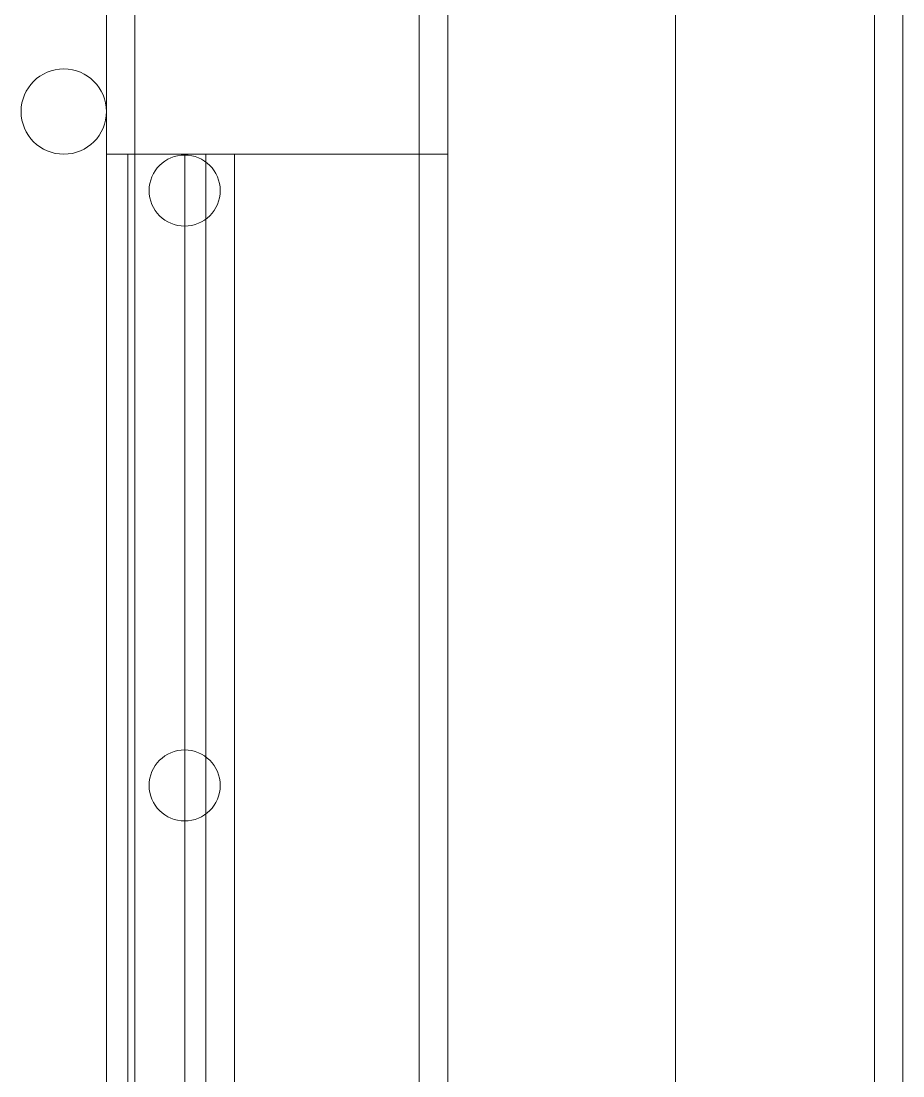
# Model space of a CAD drawing. Header units: inches. Extents: x -0.2 to 48, y -0.6 to 31.4.
# Drawn here: x 44.125 to 48, y 20.95 to 25.585 of the extents above; entities that cross this region are included whole.
import ezdxf

# ---------------------------------------------------------------- set-up
doc = ezdxf.new("R2010")
doc.units = ezdxf.units.IN
doc.header["$MEASUREMENT"] = 0
doc.layers.add('1', color=7, linetype='Continuous', true_color=0xffffff)
doc.layers.add('21', color=7, linetype='Continuous', true_color=0xffffff)

# ---------------------------------------------------------------- blocks, each defined once
blk = doc.blocks.new('08ic1051_MODEL')
at = {"layer": '1', "color": 80, "linetype": 'Continuous', "lineweight": 18}
for p, q in [((29, 1, 0.125), (1, 1, 0.125)), ((29, 1), (1, 1)), ((29.875, 0.125, 0.125), (0.125, 0.125, 0.125)), ((29.875, 0.125, 1), (0.125, 0.125, 1)), ((30, 0), (0, 0)), ((30, 0, 1), (0, 0, 1))]:
    blk.add_line(p, q, dxfattribs=at)
blk = doc.blocks.new('08ic1051_am_MODEL')
at = {"layer": '21', "color": 2, "linetype": 'Continuous', "lineweight": 18, "rotation": 90}
blk.add_blockref('08ic1051_MODEL', (48, 0), dxfattribs=at)
blk.add_blockref('08ic1051_MODEL', (48, 0), dxfattribs=at)
blk = doc.blocks.new('08ic1053_MODEL')
at = {"layer": '1', "color": 252, "linetype": 'Continuous', "lineweight": 18}
for p, q in [((0, 0, 0.08), (0, 30, 0.08)), ((0, 30), (0, 0))]:
    blk.add_line(p, q, dxfattribs=at)
blk = doc.blocks.new('08ic1050_am_MODEL')
at = {"layer": '21', "color": 2, "linetype": 'Continuous', "lineweight": 18}
for p in [(0, 0), (0, 0, 27.375)]:
    blk.add_blockref('08ic1051_am_MODEL', p, dxfattribs=at)
at = {"layer": '21', "color": 2, "linetype": 'Continuous', "lineweight": 18, "extrusion": (0, 0, -1)}
blk.add_blockref('08ic1053_MODEL', (-48, 0), dxfattribs=at)
blk = doc.blocks.new('08ic1004_MODEL')
at = {"layer": '21', "color": 80, "linetype": 'Continuous', "lineweight": 18}
for p, q in [((30, 1.5), (0, 1.5)), ((30, 1.5, 0.125), (0, 1.5, 0.125)), ((30, 0.125, 0.125), (0, 0.125, 0.125)), ((30, 0.125, 1.5), (0, 0.125, 1.5)), ((30, 0), (0, 0)), ((30, 0, 1.5), (0, 0, 1.5))]:
    blk.add_line(p, q, dxfattribs=at)
blk = doc.blocks.new('08ic1002_am_MODEL')
at = {"layer": '1', "color": 2, "linetype": 'Continuous', "lineweight": 18}
blk.add_blockref('08ic1004_MODEL', (0, 0), dxfattribs=at)
blk.add_blockref('08ic1004_MODEL', (0, 0), dxfattribs=at)
blk = doc.blocks.new('08ic1007_MODEL')
at = {"layer": '1', "color": 80, "linetype": 'Continuous', "lineweight": 18}
for p, q in [((0, 1.5, 0.125), (0, 1.5)), ((0, 1.5), (0, 0)), ((0, 0.125, 0.125), (0, 1.5, 0.125)), ((2, 1.5, 0.125), (0, 1.5, 0.125)), ((2, 1.5), (0, 1.5)), ((2, 0.125, 0.125), (2, 1.5, 0.125)), ((2, 1.5, 0.125), (2, 1.5)), ((2, 1.5), (2, 0)), ((1, 0.125, 0.125), (0, 0.125, 0.125)), ((0, 0.125, 1.5), (0, 0.125, 0.125)), ((1.25, 0.125, 1.5), (0, 0.125, 1.5)), ((0, 0, 1.5), (0, 0.125, 1.5)), ((2, 0.125, 0.125), (1, 0.125, 0.125)), ((1.25, 0, 1.5), (1.25, 0.125, 1.5)), ((2, 0.125, 0.75), (2, 0.125, 0.125)), ((2, 0.125, 0.75), (2, 0, 0.75)), ((0, 0), (0, 0, 1.5)), ((2, 0), (0, 0)), ((1.25, 0, 1.5), (0, 0, 1.5)), ((2, 0), (2, 0, 0.75))]:
    blk.add_line(p, q, dxfattribs=at)
at = {"layer": '1', "color": 80, "linetype": 'Continuous', "lineweight": 18, "extrusion": (0, -2.32207e-15, -1)}
for centre in [(-1, 0.75, -0.125), (-1, 0.75)]:
    blk.add_circle(centre, 0.125, dxfattribs=at)
at = {"layer": '1', "color": 80, "linetype": 'Continuous', "lineweight": 18, "extrusion": (0, 1, 0)}
for centre in [(-1, 0.375, 0.125), (-1, 0.375)]:
    blk.add_circle(centre, 0.25, dxfattribs=at)
blk.add_arc((-1.25, 0.75, 0.125), 0.75, 90, 180, dxfattribs=at)
at = {"layer": '1', "color": 80, "linetype": 'Continuous', "lineweight": 18, "extrusion": (0, -1, 1.96005e-15)}
blk.add_arc((1.25, 0.75), 0.75, 0, 90, dxfattribs=at)
blk = doc.blocks.new('08ic1001_MODEL')
at = {"layer": '21', "color": 80, "linetype": 'Continuous', "lineweight": 18, "extrusion": (-1, 0, 0)}
blk.add_circle((0, 0), 0.1875, dxfattribs=at)
blk = doc.blocks.new('08ic1000_MODEL')
at = {"layer": '1', "color": 80, "linetype": 'Continuous', "lineweight": 18, "extrusion": (0, 0, -1)}
for centre in [(0, 0, -16), (0, 0)]:
    blk.add_circle(centre, 0.1875, dxfattribs=at)
blk = doc.blocks.new('08ic1000_am_MODEL')
at = {"layer": '1', "color": 2, "linetype": 'Continuous', "lineweight": 18}
for p in [(0, 0), (0, 0, 16.375)]:
    blk.add_blockref('08ic1001_MODEL', p, dxfattribs=at)
at = {"layer": '21', "color": 2, "linetype": 'Continuous', "lineweight": 18}
blk.add_blockref('08ic1000_MODEL', (0.1875, 0, 0.1875), dxfattribs=at)
blk = doc.blocks.new('08ic1011_MODEL')
at = {"layer": '1', "color": 252, "linetype": 'Continuous', "lineweight": 18}
for p, q in [((0, 0.4375, 0.75), (0, 0.5625, 0.75)), ((0, 0.5625), (0, 0)), ((25, 0.5625, 0.75), (0, 0.5625, 0.75)), ((25, 0.5625), (0, 0.5625)), ((0, 0.5625, 0.75), (0, 0.5625)), ((25, 0.5625, 0.75), (25, 0.5625)), ((25, 0.4375, 0.75), (25, 0.5625, 0.75)), ((25, 0.5625), (25, 0)), ((0, 0.125, 0.125), (0, 0.4375, 0.125)), ((25, 0.4375, 0.125), (0, 0.4375, 0.125)), ((25, 0.4375, 0.75), (0, 0.4375, 0.75)), ((0, 0.4375, 0.125), (0, 0.4375, 0.75)), ((25, 0.125, 0.125), (25, 0.4375, 0.125)), ((25, 0.4375, 0.125), (25, 0.4375, 0.75)), ((25, 0.125, 0.75), (0, 0.125, 0.75)), ((0, 0, 0.75), (0, 0.125, 0.75)), ((0, 0.125, 0.75), (0, 0.125, 0.125)), ((25, 0.125, 0.125), (0, 0.125, 0.125)), ((25, 0, 0.75), (25, 0.125, 0.75)), ((25, 0.125, 0.75), (25, 0.125, 0.125)), ((25, 0, 0.75), (0, 0, 0.75)), ((25, 0), (0, 0)), ((0, 0), (0, 0, 0.75)), ((25, 0), (25, 0, 0.75))]:
    blk.add_line(p, q, dxfattribs=at)
blk = doc.blocks.new('08ic1017_MODEL')
at = {"layer": '1', "color": 80, "linetype": 'Continuous', "lineweight": 18}
for p, q in [((0, 16), (0, 16, 1.25)), ((0, 16), (0, 0)), ((0.25, 16), (0, 16)), ((0, 16, 1.25), (0.25, 16, 1.25)), ((0, 0, 1.25), (0, 16, 1.25)), ((0.25, 16), (0.25, 16, 1.25)), ((0.25, 16, 1.25), (0.25, 0, 1.25)), ((0.25, 0), (0.25, 16))]:
    blk.add_line(p, q, dxfattribs=at)
blk = doc.blocks.new('08ic1018_MODEL')
at = {"layer": '1', "color": 80, "linetype": 'Continuous', "lineweight": 18, "extrusion": (0, 0, -1)}
for centre in [(0, 0), (0, 0, -12.125)]:
    blk.add_circle(centre, 0.1562, dxfattribs=at)
blk = doc.blocks.new('08ic1005_am_MODEL')
at = {"layer": '1', "color": 132, "linetype": 'Continuous', "lineweight": 18}
for name, p in [('08ic1018_MODEL', (0, 15.8402, -12.125)), ('08ic1018_MODEL', (0, 15.8402, -12.125)), ('08ic1017_MODEL', (0, 0)), ('08ic1017_MODEL', (0, 0, -13.375)), ('08ic1017_MODEL', (0, 0)), ('08ic1017_MODEL', (0, 0, -13.375)), ('08ic1018_MODEL', (0, 13.2262, -12.125)), ('08ic1018_MODEL', (0, 13.2262, -12.125))]:
    blk.add_blockref(name, p, dxfattribs=at)

msp = doc.modelspace()

# ---------------------------------------------------------------- block references
at = {"layer": '21', "color": 2, "linetype": 'Continuous', "lineweight": 18}
msp.add_blockref('08ic1050_am_MODEL', (0, 0), dxfattribs=at)
for name, p, rotation in [('08ic1002_am_MODEL', (46, 0, -1.58), 90), ('08ic1011_MODEL', (44.5, 25, -16.58), 270)]:
    msp.add_blockref(name, p, dxfattribs=dict(at, rotation=rotation))
at = {"layer": '21', "color": 2, "linetype": 'Continuous', "lineweight": 18, "extrusion": (0, 0, -1), "rotation": 90}
for name, p in [('08ic1007_MODEL', (-44.5, 25, 1.58)), ('08ic1011_MODEL', (-44.5, 0, 1.58))]:
    msp.add_blockref(name, p, dxfattribs=at)
at = {"layer": '21', "color": 2, "linetype": 'Continuous', "lineweight": 18, "extrusion": (0, 0, -1)}
msp.add_blockref('08ic1000_am_MODEL', (-44.5, 25.1875, 1.955), dxfattribs=at)
at = {"layer": '21', "color": 132, "linetype": 'Continuous', "lineweight": 18, "extrusion": (0, 0, -1)}
msp.add_blockref('08ic1005_am_MODEL', (-44.8438, 9, 15.08), dxfattribs=at)

doc.saveas('drawing.dxf')
